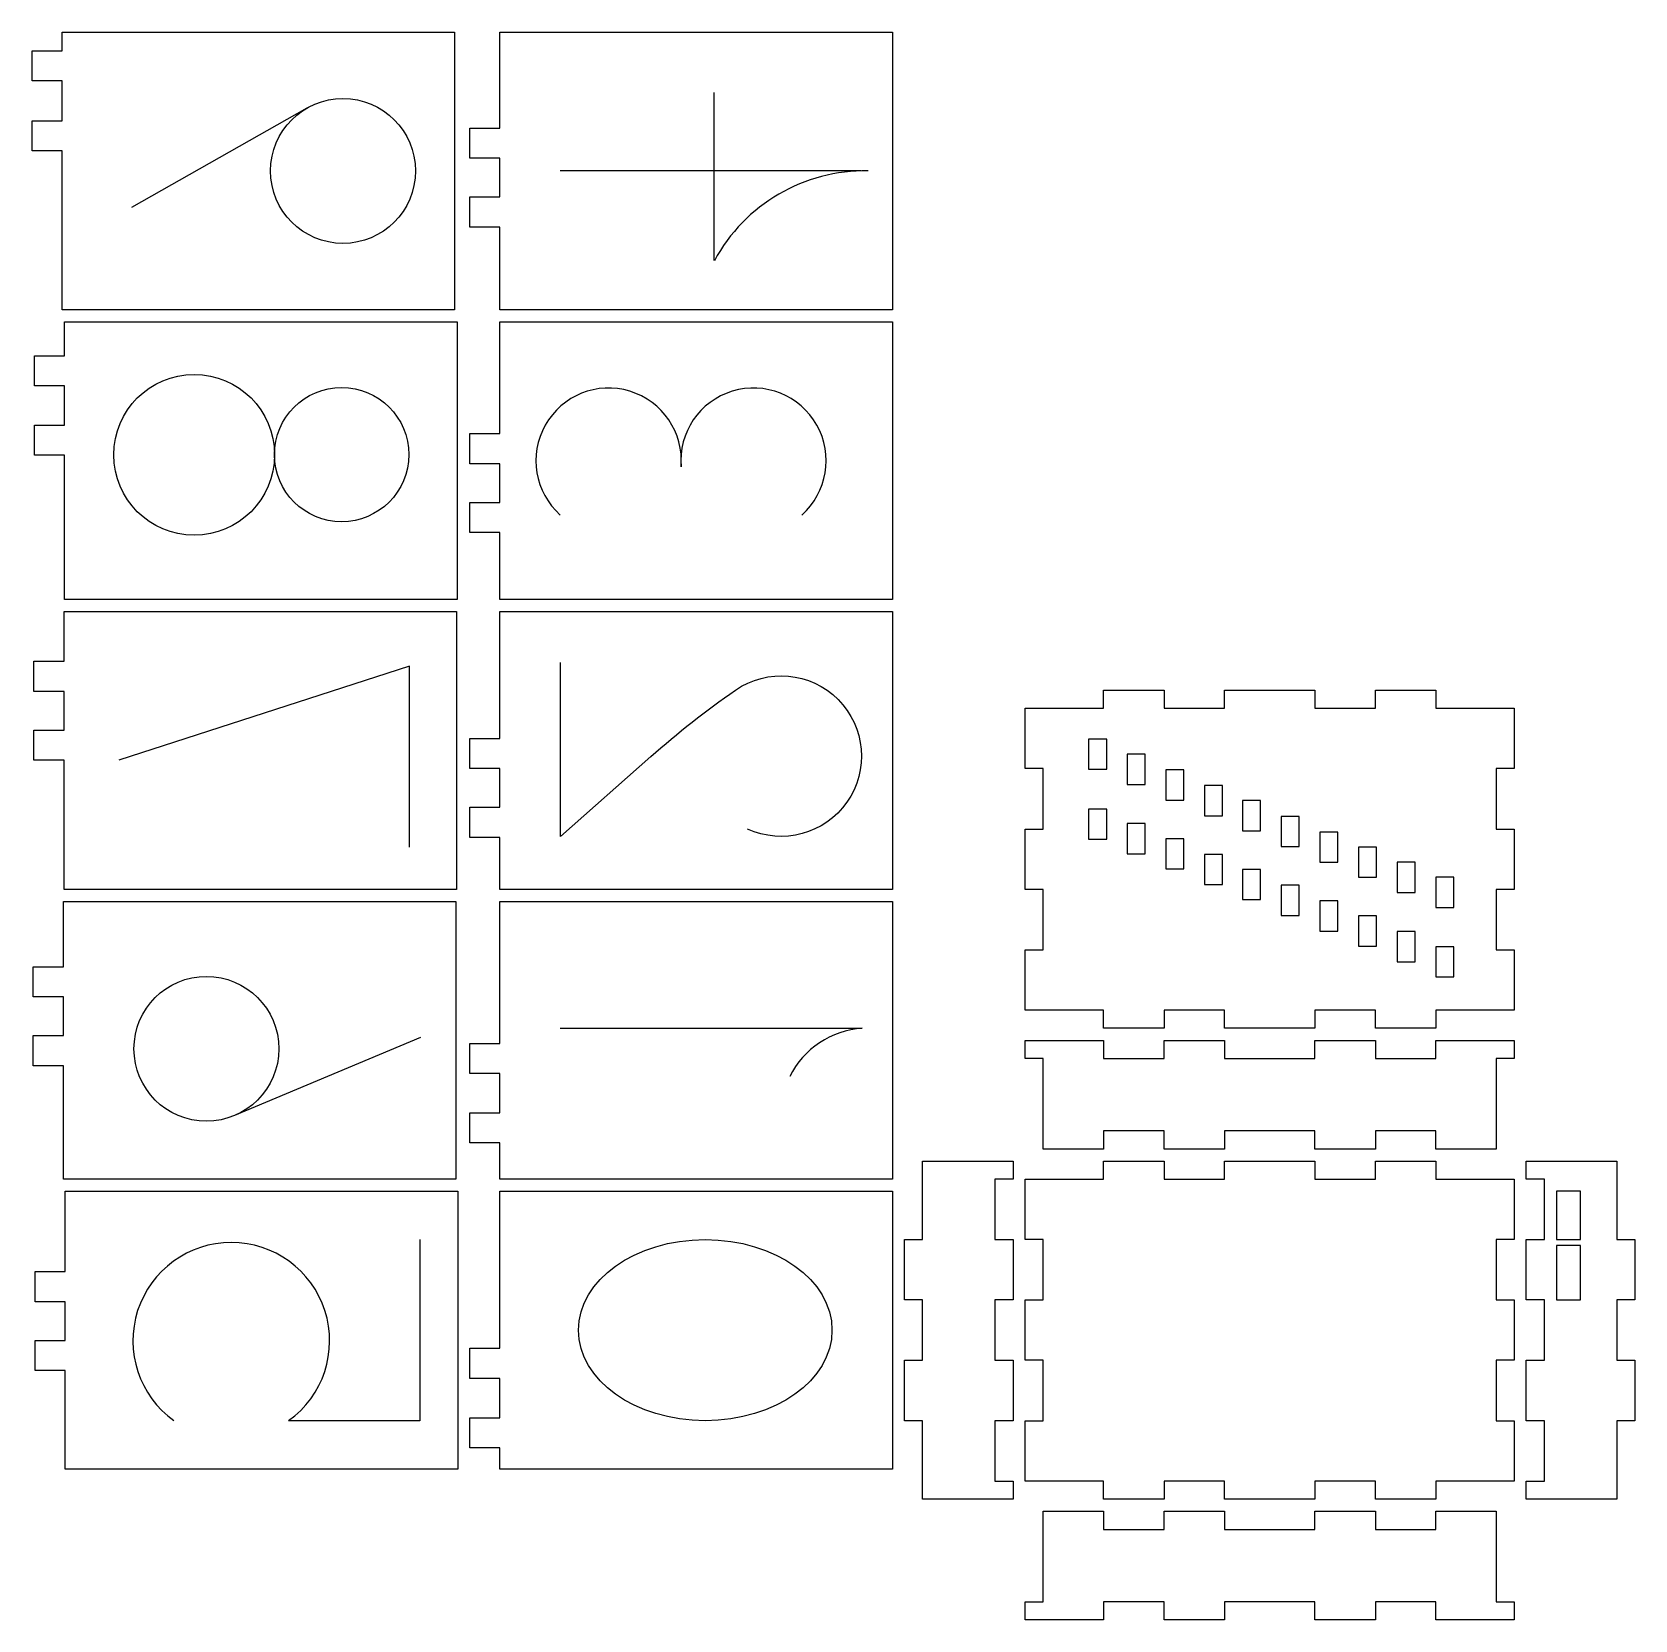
# Model space of a CAD drawing. Header units: millimetres. Extents: x -242 to 23, y -73 to 190.
import ezdxf

# ---------------------------------------------------------------- set-up
doc = ezdxf.new("R2010")
doc.units = ezdxf.units.MM
doc.header["$MEASUREMENT"] = 0

msp = doc.modelspace()

# ---------------------------------------------------------------- linework, layer by layer
for p, q in [((-237.5, 186.9), (-237.5, 190)), ((-237.5, 190), (-172.5, 190)), ((-172.5, 190), (-172.5, 144)), ((-165, 174.1), (-165, 190)), ((-165, 190), (-100, 190)), ((-100, 190), (-100, 144)), ((-242.5, 181.9), (-242.5, 186.9)), ((-242.5, 186.9), (-237.5, 186.9)), ((-237.5, 181.9), (-242.5, 181.9)), ((-237.5, 175.3), (-237.5, 181.9)), ((-129.49, 177.81), (-129.49, 180)), ((-242.5, 170.3), (-242.5, 175.3)), ((-242.5, 175.3), (-237.5, 175.3)), ((-129.49, 160), (-129.49, 177.81)), ((-170, 169.1), (-170, 174.1)), ((-170, 174.1), (-165, 174.1)), ((-237.5, 170.3), (-242.5, 170.3)), ((-237.5, 144), (-237.5, 170.3)), ((-165, 169.1), (-170, 169.1)), ((-165, 162.7), (-165, 169.1)), ((-105.17, 167), (-155, 167)), ((-170, 157.7), (-170, 162.7)), ((-170, 162.7), (-165, 162.7)), ((-129.49, 152.14), (-129.49, 160)), ((-165, 157.7), (-170, 157.7)), ((-165, 144), (-165, 157.7)), ((-172.5, 144), (-237.5, 144)), ((-100, 144), (-165, 144)), ((-237.1, 136.4), (-237.1, 142)), ((-237.1, 142), (-172.1, 142)), ((-172.1, 142), (-172.1, 96)), ((-165, 123.5), (-165, 142)), ((-165, 142), (-100, 142)), ((-100, 142), (-100, 96)), ((-242.1, 131.4), (-242.1, 136.4)), ((-242.1, 136.4), (-237.1, 136.4)), ((-237.1, 131.4), (-242.1, 131.4)), ((-237.1, 124.9), (-237.1, 131.4)), ((-242.1, 119.9), (-242.1, 124.9)), ((-242.1, 124.9), (-237.1, 124.9)), ((-170, 118.5), (-170, 123.5)), ((-170, 123.5), (-165, 123.5)), ((-237.1, 119.9), (-242.1, 119.9)), ((-237.1, 96), (-237.1, 119.9)), ((-165, 118.5), (-170, 118.5)), ((-165, 112.1), (-165, 118.5)), ((-170, 107.1), (-170, 112.1)), ((-170, 112.1), (-165, 112.1)), ((-165, 107.1), (-170, 107.1)), ((-165, 96), (-165, 107.1)), ((-172.1, 96), (-237.1, 96)), ((-100, 96), (-165, 96)), ((-237.2, 85.8), (-237.2, 94)), ((-237.2, 94), (-172.2, 94)), ((-172.2, 94), (-172.2, 48)), ((-165, 73), (-165, 94)), ((-165, 94), (-100, 94)), ((-100, 94), (-100, 48)), ((-242.2, 80.8), (-242.2, 85.8)), ((-242.2, 85.8), (-237.2, 85.8)), ((-180, 55), (-180, 85)), ((-154.95, 56.74), (-154.95, 85.58)), ((-237.2, 80.8), (-242.2, 80.8)), ((-237.2, 74.4), (-237.2, 80.8)), ((-65, 78), (-65, 81)), ((-65, 81), (-55, 81)), ((-55, 81), (-55, 78)), ((-45, 78), (-45, 81)), ((-45, 81), (-30, 81)), ((-30, 81), (-30, 78)), ((-20, 78), (-20, 81)), ((-20, 81), (-10, 81)), ((-10, 81), (-10, 78)), ((-78, 68), (-78, 78)), ((-78, 78), (-65, 78)), ((-55, 78), (-45, 78)), ((-30, 78), (-20, 78)), ((-10, 78), (3, 78)), ((3, 78), (3, 68)), ((-242.2, 69.4), (-242.2, 74.4)), ((-242.2, 74.4), (-237.2, 74.4)), ((-170, 68), (-170, 73)), ((-170, 73), (-165, 73)), ((-67.5, 72.9), (-67.5, 67.9)), ((-64.5, 72.9), (-67.5, 72.9)), ((-64.5, 67.9), (-64.5, 72.9)), ((-237.2, 69.4), (-242.2, 69.4)), ((-237.2, 48), (-237.2, 69.4)), ((-61.1, 70.4), (-61.1, 65.4)), ((-58.1, 70.4), (-61.1, 70.4)), ((-58.1, 65.4), (-58.1, 70.4)), ((-165, 68), (-170, 68)), ((-165, 61.6), (-165, 68)), ((-75, 68), (-78, 68)), ((-75, 58), (-75, 68)), ((-67.5, 67.9), (-64.5, 67.9)), ((-54.7, 67.8), (-54.7, 62.8)), ((-51.7, 67.8), (-54.7, 67.8)), ((-51.7, 62.8), (-51.7, 67.8)), ((3, 68), (0, 68)), ((0, 68), (0, 58)), ((-61.1, 65.4), (-58.1, 65.4)), ((-48.3, 65.2), (-48.3, 60.2)), ((-45.3, 65.2), (-48.3, 65.2)), ((-45.3, 60.2), (-45.3, 65.2)), ((-170, 56.6), (-170, 61.6)), ((-170, 61.6), (-165, 61.6)), ((-67.5, 61.3), (-67.5, 56.3)), ((-64.5, 61.3), (-67.5, 61.3)), ((-64.5, 56.3), (-64.5, 61.3)), ((-54.7, 62.8), (-51.7, 62.8)), ((-42, 62.7), (-42, 57.7)), ((-39, 62.7), (-42, 62.7)), ((-39, 57.7), (-39, 62.7)), ((-61.1, 58.9), (-61.1, 53.9)), ((-58.1, 58.9), (-61.1, 58.9)), ((-58.1, 53.9), (-58.1, 58.9)), ((-48.3, 60.2), (-45.3, 60.2)), ((-35.6, 60.1), (-35.6, 55.1)), ((-32.6, 60.1), (-35.6, 60.1)), ((-32.6, 55.1), (-32.6, 60.1)), ((-165, 56.6), (-170, 56.6)), ((-165, 48), (-165, 56.6)), ((-78, 48), (-78, 58)), ((-78, 58), (-75, 58)), ((-67.5, 56.3), (-64.5, 56.3)), ((-54.7, 56.4), (-54.7, 51.4)), ((-51.7, 56.4), (-54.7, 56.4)), ((-51.7, 51.4), (-51.7, 56.4)), ((-42, 57.7), (-39, 57.7)), ((-29.2, 57.5), (-29.2, 52.5)), ((-26.2, 57.5), (-29.2, 57.5)), ((-26.2, 52.5), (-26.2, 57.5)), ((0, 58), (3, 58)), ((3, 58), (3, 48)), ((-61.1, 53.9), (-58.1, 53.9)), ((-48.3, 53.8), (-48.3, 48.8)), ((-45.3, 53.8), (-48.3, 53.8)), ((-45.3, 48.8), (-45.3, 53.8)), ((-35.6, 55.1), (-32.6, 55.1)), ((-22.8, 55), (-22.8, 50)), ((-19.8, 55), (-22.8, 55)), ((-19.8, 50), (-19.8, 55)), ((-54.7, 51.4), (-51.7, 51.4)), ((-42, 51.3), (-42, 46.3)), ((-39, 51.3), (-42, 51.3)), ((-39, 46.3), (-39, 51.3)), ((-29.2, 52.5), (-26.2, 52.5)), ((-16.4, 52.5), (-16.4, 47.5)), ((-13.4, 52.5), (-16.4, 52.5)), ((-13.4, 47.5), (-13.4, 52.5)), ((-172.2, 48), (-237.2, 48)), ((-100, 48), (-165, 48)), ((-75, 48), (-78, 48)), ((-75, 38), (-75, 48)), ((-48.3, 48.8), (-45.3, 48.8)), ((-35.6, 48.7), (-35.6, 43.7)), ((-32.6, 48.7), (-35.6, 48.7)), ((-32.6, 43.7), (-32.6, 48.7)), ((-22.8, 50), (-19.8, 50)), ((-10, 50), (-10, 45)), ((-7, 50), (-10, 50)), ((-7, 45), (-7, 50)), ((0, 48), (0, 38)), ((3, 48), (0, 48)), ((-237.3, 35.2), (-237.3, 46)), ((-237.3, 46), (-172.3, 46)), ((-172.3, 46), (-172.3, 0)), ((-165, 22.5), (-165, 46)), ((-165, 46), (-100, 46)), ((-100, 46), (-100, 0)), ((-42, 46.3), (-39, 46.3)), ((-29.2, 46.1), (-29.2, 41.1)), ((-26.2, 46.1), (-29.2, 46.1)), ((-26.2, 41.1), (-26.2, 46.1)), ((-16.4, 47.5), (-13.4, 47.5)), ((-35.6, 43.7), (-32.6, 43.7)), ((-22.8, 43.6), (-22.8, 38.6)), ((-19.8, 43.6), (-22.8, 43.6)), ((-19.8, 38.6), (-19.8, 43.6)), ((-10, 45), (-7, 45)), ((-29.2, 41.1), (-26.2, 41.1)), ((-16.4, 41), (-16.4, 36)), ((-13.4, 41), (-16.4, 41)), ((-13.4, 36), (-13.4, 41)), ((-78, 28), (-78, 38)), ((-78, 38), (-75, 38)), ((-22.8, 38.6), (-19.8, 38.6)), ((-10, 38.5), (-10, 33.5)), ((-7, 38.5), (-10, 38.5)), ((-7, 33.5), (-7, 38.5)), ((0, 38), (3, 38)), ((3, 38), (3, 28)), ((-242.3, 30.2), (-242.3, 35.2)), ((-242.3, 35.2), (-237.3, 35.2)), ((-16.4, 36), (-13.4, 36)), ((-10, 33.5), (-7, 33.5)), ((-237.3, 30.2), (-242.3, 30.2)), ((-237.3, 23.8), (-237.3, 30.2)), ((-65, 28), (-78, 28)), ((-65, 25), (-65, 28)), ((-45, 28), (-55, 28)), ((-55, 28), (-55, 25)), ((-45, 25), (-45, 28)), ((-20, 28), (-30, 28)), ((-30, 28), (-30, 25)), ((-20, 25), (-20, 28)), ((3, 28), (-10, 28)), ((-10, 28), (-10, 25)), ((-155, 25), (-105, 25)), ((-55, 25), (-65, 25)), ((-30, 25), (-45, 25)), ((-10, 25), (-20, 25)), ((-242.3, 18.8), (-242.3, 23.8)), ((-242.3, 23.8), (-237.3, 23.8)), ((-170, 17.5), (-170, 22.5)), ((-170, 22.5), (-165, 22.5)), ((-78, 20), (-78, 23)), ((-78, 23), (-65, 23)), ((-65, 23), (-65, 20)), ((-55, 20), (-55, 23)), ((-55, 23), (-45, 23)), ((-45, 23), (-45, 20)), ((-30, 20), (-30, 23)), ((-30, 23), (-20, 23)), ((-20, 23), (-20, 20)), ((-10, 20), (-10, 23)), ((-10, 23), (3, 23)), ((3, 23), (3, 20)), ((-237.3, 18.8), (-242.3, 18.8)), ((-237.3, 0), (-237.3, 18.8)), ((-75, 20), (-78, 20)), ((-75, 5), (-75, 20)), ((-65, 20), (-55, 20)), ((-45, 20), (-30, 20)), ((-20, 20), (-10, 20)), ((3, 20), (0, 20)), ((0, 20), (0, 5)), ((-165, 17.5), (-170, 17.5)), ((-165, 11), (-165, 17.5)), ((-170, 6), (-170, 11)), ((-170, 11), (-165, 11)), ((-55, 8), (-65, 8)), ((-65, 8), (-65, 5)), ((-55, 5), (-55, 8)), ((-30, 8), (-45, 8)), ((-45, 8), (-45, 5)), ((-30, 5), (-30, 8)), ((-10, 8), (-20, 8)), ((-20, 8), (-20, 5)), ((-10, 5), (-10, 8)), ((-165, 6), (-170, 6)), ((-165, 0), (-165, 6)), ((-95, -10), (-95, 3)), ((-95, 3), (-80, 3)), ((-80, 3), (-80, 0)), ((-65, 5), (-75, 5)), ((-65, 0), (-65, 3)), ((-65, 3), (-55, 3)), ((-45, 5), (-55, 5)), ((-55, 3), (-55, 0)), ((-45, 0), (-45, 3)), ((-45, 3), (-30, 3)), ((-20, 5), (-30, 5)), ((-30, 3), (-30, 0)), ((-20, 0), (-20, 3)), ((-20, 3), (-10, 3)), ((0, 5), (-10, 5)), ((-10, 3), (-10, 0)), ((5, 0), (5, 3)), ((5, 3), (20, 3)), ((20, 3), (20, -10)), ((-80, 0), (-83, 0)), ((-83, 0), (-83, -10)), ((-78, -10), (-78, 0)), ((-78, 0), (-65, 0)), ((-55, 0), (-45, 0)), ((-30, 0), (-20, 0)), ((-10, 0), (3, 0)), ((3, 0), (3, -10)), ((8, 0), (5, 0)), ((8, -10), (8, 0)), ((-172.3, 0), (-237.3, 0)), ((-237, -15.3), (-237, -2)), ((-237, -2), (-172, -2)), ((-172, -2), (-172, -48)), ((-100, 0), (-165, 0)), ((-165, -28), (-165, -2)), ((-165, -2), (-100, -2)), ((-100, -2), (-100, -48)), ((14, -2), (10, -2)), ((10, -2), (10, -10)), ((14, -10), (14, -2)), ((-178.29, -10), (-178.29, -40)), ((-98, -20), (-98, -10)), ((-98, -10), (-95, -10)), ((-83, -10), (-80, -10)), ((-80, -10), (-80, -20)), ((-75, -10), (-78, -10)), ((-75, -20), (-75, -10)), ((3, -10), (0, -10)), ((0, -10), (0, -20)), ((5, -20), (5, -10)), ((5, -10), (8, -10)), ((10, -10), (14, -10)), ((20, -10), (23, -10)), ((23, -10), (23, -20)), ((14, -11), (10, -11)), ((10, -11), (10, -20)), ((14, -20), (14, -11)), ((-242, -20.3), (-242, -15.3)), ((-242, -15.3), (-237, -15.3)), ((-237, -20.3), (-242, -20.3)), ((-237, -26.7), (-237, -20.3)), ((-95, -20), (-98, -20)), ((-95, -30), (-95, -20)), ((-80, -20), (-83, -20)), ((-83, -20), (-83, -30)), ((-78, -30), (-78, -20)), ((-78, -20), (-75, -20)), ((0, -20), (3, -20)), ((3, -20), (3, -30)), ((8, -20), (5, -20)), ((8, -30), (8, -20)), ((10, -20), (14, -20)), ((23, -20), (20, -20)), ((20, -20), (20, -30)), ((-242, -31.7), (-242, -26.7)), ((-242, -26.7), (-237, -26.7)), ((-170, -33), (-170, -28)), ((-170, -28), (-165, -28)), ((-237, -31.7), (-242, -31.7)), ((-237, -48), (-237, -31.7)), ((-98, -40), (-98, -30)), ((-98, -30), (-95, -30)), ((-83, -30), (-80, -30)), ((-80, -30), (-80, -40)), ((-75, -30), (-78, -30)), ((-75, -40), (-75, -30)), ((0, -30), (0, -40)), ((3, -30), (0, -30)), ((5, -40), (5, -30)), ((5, -30), (8, -30)), ((20, -30), (23, -30)), ((23, -30), (23, -40)), ((-165, -33), (-170, -33)), ((-165, -39.5), (-165, -33)), ((-170, -44.5), (-170, -39.5)), ((-170, -39.5), (-165, -39.5)), ((-178.29, -40), (-200, -40)), ((-95, -40), (-98, -40)), ((-95, -53), (-95, -40)), ((-80, -40), (-83, -40)), ((-83, -40), (-83, -50)), ((-78, -50), (-78, -40)), ((-78, -40), (-75, -40)), ((0, -40), (3, -40)), ((3, -40), (3, -50)), ((8, -40), (5, -40)), ((8, -50), (8, -40)), ((23, -40), (20, -40)), ((20, -40), (20, -53)), ((-165, -44.5), (-170, -44.5)), ((-165, -48), (-165, -44.5)), ((-172, -48), (-237, -48)), ((-100, -48), (-165, -48)), ((-83, -50), (-80, -50)), ((-80, -50), (-80, -53)), ((-65, -50), (-78, -50)), ((-65, -53), (-65, -50)), ((-45, -50), (-55, -50)), ((-55, -50), (-55, -53)), ((-45, -53), (-45, -50)), ((-20, -50), (-30, -50)), ((-30, -50), (-30, -53)), ((-20, -53), (-20, -50)), ((3, -50), (-10, -50)), ((-10, -50), (-10, -53)), ((5, -53), (5, -50)), ((5, -50), (8, -50)), ((-80, -53), (-95, -53)), ((-55, -53), (-65, -53)), ((-30, -53), (-45, -53)), ((-10, -53), (-20, -53)), ((20, -53), (5, -53)), ((-75, -70), (-75, -55)), ((-75, -55), (-65, -55)), ((-65, -55), (-65, -58)), ((-55, -58), (-55, -55)), ((-55, -55), (-45, -55)), ((-45, -55), (-45, -58)), ((-30, -58), (-30, -55)), ((-30, -55), (-20, -55)), ((-20, -55), (-20, -58)), ((-10, -58), (-10, -55)), ((-10, -55), (0, -55)), ((0, -55), (0, -70)), ((-65, -58), (-55, -58)), ((-45, -58), (-30, -58)), ((-20, -58), (-10, -58)), ((-78, -73), (-78, -70)), ((-78, -70), (-75, -70)), ((-55, -70), (-65, -70)), ((-65, -70), (-65, -73)), ((-55, -73), (-55, -70)), ((-30, -70), (-45, -70)), ((-45, -70), (-45, -73)), ((-30, -73), (-30, -70)), ((-10, -70), (-20, -70)), ((-20, -70), (-20, -73)), ((-10, -73), (-10, -70)), ((0, -70), (3, -70)), ((3, -70), (3, -73)), ((-65, -73), (-78, -73)), ((-45, -73), (-55, -73)), ((-20, -73), (-30, -73)), ((3, -73), (-10, -73))]:
    msp.add_line(p, q)
at = {"linetype": 'Continuous'}
for p, q in [((-226, 161), (-196.91, 177.45)), ((-180, 85), (-228.11, 69.4)), ((-178.16, 23.45), (-208.99, 10.53))]:
    msp.add_line(p, q, dxfattribs=at)
msp.add_lwpolyline([(-154.95, 56.74), (-140, 70, -0.029857), (-126, 81, -1.723951), (-124, 58, 5.613228)], format="xyb", dxfattribs=at)
for centre in [(-191, 167), (-213.62, 21.6)]:
    msp.add_circle(centre, 12, dxfattribs=at)
for centre, radius in [((-215.65, 119.98), 13.32), ((-191.22, 120.01), 11.12)]:
    msp.add_circle(centre, radius)
for centre, radius, start, end in [((-104.58, 138.71), 28.29, 88.8177, 151.6751), ((-147, 119), 12.04, 355.2364, 228.3665), ((-123, 119), 12.04, 311.6335, 184.7636), ((-104, 10.5), 14.53, 93.9452, 153.4349), ((-209.5, -26.76), 16.29, 305.6679, 234.3321)]:
    msp.add_arc(centre, radius, start, end, dxfattribs=at)
msp.add_ellipse((-131, -25), major_axis=(21, 0), ratio=0.714286, dxfattribs=at)

doc.saveas('drawing.dxf')
